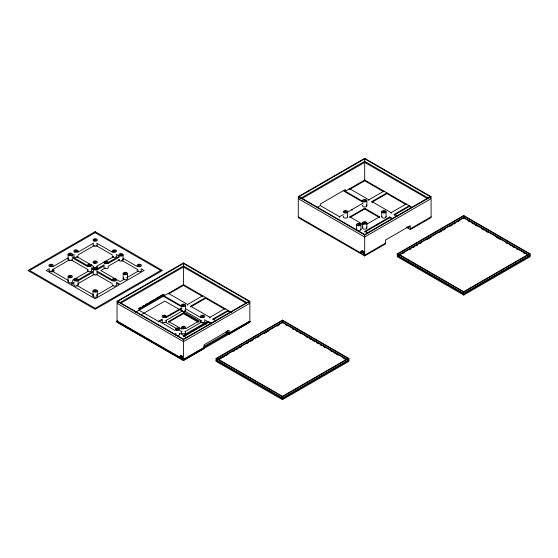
<?xml version="1.0" encoding="UTF-8"?>
<svg xmlns="http://www.w3.org/2000/svg" width="558" height="558" viewBox="0 0 558 558"><rect width="100%" height="100%" fill="white"/><g stroke="black" fill="none" stroke-linecap="round" stroke-linejoin="round"><path stroke-width="0.84" d="M49.25 268.761L46.251 270.497L70.273 284.371L74.033 282.202M53.003 266.591L68.02 257.922M71.898 255.69L74.151 254.385M77.904 252.216L93.674 243.114M52.529 269.64L69.534 259.826M78.169 254.839L94.435 245.45M72.491 280.311L88.757 270.923M96.653 266.361L113.658 256.547M77.785 280.032L93.549 270.93M96.68 269.123L104.186 264.792M107.938 262.623L119.203 256.122L116.197 254.385M74.151 283.136L71.152 284.873L95.174 298.746L119.203 284.873L116.197 283.136M77.904 280.974L93.674 271.865M96.799 270.065L104.311 265.727M108.064 263.557L119.328 257.057M78.169 283.59L94.435 274.201M105.288 267.938L100.858 270.497L120.075 281.595L124.511 279.035M108.245 266.229L119.335 259.826M96.653 295.119L113.658 285.298M126.729 277.751L138.558 270.923M229.115 334.2L229.115 330.308L204.2 344.691L204.2 348.583L183.456 360.559L117.054 322.224L117.054 301.285L183.456 262.951L249.858 301.285L249.858 322.224L229.115 334.2L225.446 332.08M410.346 229.568L410.346 225.676L385.432 240.059L385.432 243.951L364.688 255.927L298.286 217.592L298.286 196.653L364.688 158.319L431.09 196.653L431.09 217.592L410.346 229.568L406.677 227.448M117.926 301.285L183.456 263.453L248.987 301.285L248.987 303.81L183.456 341.642L117.926 303.81L117.926 301.285L183.456 339.118L248.987 301.285M299.158 196.653L364.688 158.821L430.218 196.653L430.218 199.178L364.688 237.011L299.158 199.178L299.158 196.653L364.688 234.486L430.218 196.653M120.186 302.506L183.456 265.978L246.727 302.506M300.664 198.306L364.688 161.346L427.958 197.874M120.43 303.378L183.456 266.989L246.49 303.378M301.655 198.746L364.688 162.357L427.721 198.746M117.675 320.599L116.183 321.464L183.456 360.308L250.737 321.464M138.607 308.518L140.853 307.221M142.346 306.363L143.838 305.498M145.338 304.633L147.577 303.336M149.07 302.478L154.308 299.458M155.801 298.593L162.524 294.708M139.019 309.292L163.878 294.938M135.434 312.368L183.456 284.643L231.479 312.368M317.425 207.297L320.341 205.616L339.578 216.72L343.24 214.607M320.341 205.616L320.341 203.991L345.256 189.608L345.256 191.227L364.688 180.011L412.195 207.436M169.151 293.661L183.456 285.396L201.954 296.075M364.688 180.764L349.622 189.462L349.622 188.709L368.859 199.813L383.925 191.115L383.925 191.875L364.688 180.764L364.688 162.357M141.097 314.796L164.84 301.09L207.527 325.733M181.782 306.112L164.024 295.859L164.024 294.24L139.109 308.623L139.109 310.248L158.346 321.352L162.008 319.239M165.677 317.118L181.796 307.814M168.397 294.094L168.397 293.341L187.634 304.445L202.694 295.747L202.694 296.507M347.641 212.068L363.028 203.182M162.434 319.734L159.428 321.464L175.198 330.566M166.186 317.565L181.957 308.462M165.712 320.613L182.717 310.792M190.669 306.956L190.669 306.196L205.728 297.498L205.728 298.258L224.225 308.937M386.959 193.626L371.893 202.324L371.893 201.564L386.959 192.866L386.959 193.626L405.457 204.305M191.422 306.516L205.728 298.258M168.607 321.464L183.456 312.892L198.313 321.464L198.313 322.224L183.456 313.645L168.607 322.224L168.607 321.464L181.971 329.185M349.838 217.592L349.838 216.832L364.688 208.26L379.545 216.832L379.545 217.592M350.577 217.16L364.688 209.013L378.798 217.16M185.688 328.753L198.313 321.464M366.174 224.553L379.545 216.832M184.935 331.71L201.94 321.889M190.669 306.196L209.906 317.307L224.965 308.609L224.965 309.362M371.893 201.564L391.13 212.675L406.196 203.977L406.196 204.73M211.503 324.031L208.566 322.336L183.652 336.718L183.652 335.965L208.566 321.575L211.531 323.284M212.94 319.811L212.94 319.057L227.999 310.36L227.999 311.113L213.693 319.378M364.883 232.086L364.883 231.333L389.798 216.943L392.762 218.652M394.171 214.425L409.23 205.728L409.23 206.481L394.171 215.179L394.171 214.425L397.129 216.134M365.616 231.668L389.798 217.704L392.002 218.973M249.858 301.285L183.456 339.627L117.054 301.285M431.09 196.653L364.688 234.995L298.286 196.653M179.76 356.66L181.51 355.648L182.585 356.269L182.585 358.794L182.145 359.045L182.145 356.52L181.071 355.906A1.855 1.067 60 0 0 179.76 356.66L179.76 357.671L181.071 356.911L181.071 355.906M360.991 252.028L362.742 251.016L363.816 251.637L363.816 254.162L363.377 254.413L363.377 251.888L362.302 251.267A1.855 1.067 60 0 0 360.991 252.028L360.991 253.039L362.302 252.279L362.302 251.274A1.855 1.067 60 0 1 362.393 250.765M182.145 356.52L182.585 356.269M363.377 251.888L363.816 251.637M203.719 346.595L228.48 332.296M248.987 321.464L183.456 359.296L117.926 321.464M204.2 347.829L183.456 359.805L117.054 321.464M229.115 333.44L249.858 321.464M385.432 243.197L364.688 255.173L298.286 216.832M410.346 228.808L431.09 216.832M216.065 358.452L282.467 320.111L348.869 358.452L348.869 361.347L282.467 399.681L216.065 361.347L216.065 358.452L282.467 396.787L348.869 358.452M397.296 253.82L463.698 215.479L530.1 253.82L530.1 256.715L463.698 295.049L397.296 256.715L397.296 253.82L463.698 292.155L530.1 253.82M216.936 358.452L282.467 320.62L347.997 358.452L347.997 360.335L282.467 398.168L216.936 360.335L216.936 358.452L282.467 396.285L347.997 358.452M398.168 253.82L463.698 215.988L529.228 253.82L529.228 255.704L463.698 293.536L398.168 255.704L398.168 253.82L463.698 291.653L529.228 253.82M218.443 359.464L282.467 322.503L346.49 359.464M398.921 255.271L463.698 217.871L528.475 255.271M219.085 359.603L221.345 358.292M222.858 357.427L224.365 356.555M225.871 355.683L228.138 354.372M233.418 351.324L234.932 350.452M236.439 349.58L237.945 348.708M240.212 347.404L241.719 346.532M247.006 343.484L248.512 342.612M250.779 341.308L252.286 340.436M257.566 337.381L259.079 336.516M264.359 333.461L268.886 330.852M277.186 326.06L279.446 324.749M402.576 253.66L404.09 252.795M409.37 249.74L410.876 248.868M413.143 247.564L414.65 246.692M416.156 245.82L417.67 244.948M419.93 243.644L421.443 242.772M426.724 239.724L431.25 237.108M439.551 232.316L441.817 231.012M443.324 230.14L445.591 228.829M450.118 226.22L452.378 224.909M453.891 224.037L455.398 223.165M457.665 221.861L459.171 220.989M468.225 220.989L469.731 221.861M471.998 223.165L473.505 224.037M475.018 224.909L477.278 226.22M481.805 228.829L484.072 230.14M485.579 231.012L487.845 232.316M496.146 237.108L500.672 239.724M505.953 242.772L507.466 243.644M509.726 244.948L511.233 245.82M512.746 246.692L514.253 247.564M516.52 248.868L518.026 249.74M523.306 252.795L524.82 253.66M409.23 206.481L411.455 207.764M345.256 191.227L363.014 201.48M406.817 226.771L409.035 228.055L409.035 226.485M363.028 202.247L343.944 191.227L343.944 190.473M349.838 216.832L363.202 224.553M364.883 231.333L367.785 233.007M360.796 251.414L362.302 252.279M285.487 324.749L286.993 325.621M292.28 328.669L293.787 329.541M296.047 330.852L297.56 331.724M299.067 332.589L300.581 333.461M305.861 336.516L308.121 337.82M309.634 338.692L311.141 339.564M312.647 340.436L314.914 341.74M316.421 342.612L317.934 343.484M320.194 344.788L321.708 345.66M323.215 346.532L325.481 347.836M330.008 350.452L332.268 351.763M333.782 352.635L338.308 355.244M343.589 358.292L345.095 359.164M227.999 311.113L230.224 312.396M96.68 243.114L112.444 252.216M123.081 258.361L137.345 266.591M141.097 268.761L144.103 270.497L120.075 284.371L116.322 282.202M95.913 245.45L112.179 254.839M121.553 260.251L137.819 269.64M212.94 319.057L215.897 320.766M226.325 331.829L227.804 332.687L227.804 330.336M185.709 308.895L200.727 317.565M204.479 319.734L207.485 321.464L183.456 335.337L179.704 333.168M181.796 306.879L162.713 295.859L162.713 295.105M184.196 310.792L201.201 320.613M76.69 256.547L93.695 266.361M71.898 256.554L87.669 265.657M91.421 267.826L93.674 269.123M96.799 270.93L112.57 280.032M72.526 257.922L87.543 266.591M91.296 268.761L93.549 270.065M96.68 271.865L112.444 280.974M71.012 259.826L88.018 269.64M95.913 274.201L112.179 283.59M164.973 321.889L176.063 328.292M179.76 330.427L181.978 331.71M183.652 335.965L186.56 337.639M51.789 270.923L68.055 280.311M76.69 285.298L93.695 295.119M180.457 356.555L181.957 357.42M463.698 215.479L463.698 218.373M463.698 291.653L463.698 295.049M391.13 212.675L391.13 213.428M389.798 216.943L389.798 217.704M386.073 211.789A2.162 1.249 0 0 1 382.83 212.87A2.162 1.249 0 0 1 382.83 210.708A2.162 1.249 0 0 1 386.073 211.789L386.073 216.832M381.749 211.789L381.749 216.832M377.341 224.142L377.341 224.895M368.859 199.813L368.859 200.566M366.85 200.692L366.85 205.735M366.85 222.886L366.85 227.929M364.688 158.319L364.688 161.681M364.688 208.26L364.688 209.013M364.688 234.486L364.688 255.927M362.526 222.886L362.526 227.929M361.431 252.781L361.431 251.777A1.855 1.067 60 0 1 362.742 251.016M360.963 224.539A2.162 1.249 0 0 1 357.72 225.62A2.162 1.249 0 0 1 357.72 223.458A2.162 1.249 0 0 1 360.963 224.539L360.963 229.582M356.639 224.539L356.639 229.582M352.035 209.529L352.035 210.282M347.627 211.789L347.627 216.832M339.578 216.72L339.578 217.474M282.467 320.111L282.467 323.005M282.467 396.285L282.467 399.681M209.906 317.307L209.906 318.06M208.566 321.575L208.566 322.336M196.109 328.774L196.109 329.527M187.634 304.445L187.634 305.205M185.619 305.324A2.162 1.249 0 0 1 182.375 306.405A2.162 1.249 0 0 1 182.375 304.243A2.162 1.249 0 0 1 185.619 305.324L185.619 310.367M183.456 262.951L183.456 266.312M183.456 266.989L183.456 285.396M183.456 312.892L183.456 313.645M183.456 339.118L183.456 360.559M180.199 357.42L180.199 356.409A1.855 1.067 60 0 1 181.51 355.648M170.804 314.161L170.804 314.914M158.346 321.352L158.346 322.106M127.482 273.525A2.162 1.249 0 0 1 124.239 274.606A2.162 1.249 0 0 1 124.239 272.444A2.162 1.249 0 0 1 127.482 273.525L127.482 278.568M123.116 254.86A2.162 1.249 0 0 1 119.872 255.941A2.162 1.249 0 0 1 119.872 253.778A2.162 1.249 0 0 1 123.116 254.86L123.116 259.902M123.158 273.525L123.158 278.568M97.336 290.927A2.162 1.249 0 0 1 94.093 292.008A2.162 1.249 0 0 1 94.093 289.846A2.162 1.249 0 0 1 97.336 290.927L97.336 295.97M93.012 290.927L93.012 295.97M78.12 279.83L78.12 284.873M68.111 254.357L68.111 259.4M68.111 276.552L68.111 281.595M126.98 277.765A2.162 1.249 0 0 1 126.847 279.446A2.162 1.249 0 0 1 123.939 279.53A2.162 1.249 0 0 1 123.534 277.856M107.987 266.864A2.162 1.249 0 0 1 106.097 268.719A2.162 1.249 0 0 1 104.207 266.864M122.614 259.1A2.162 1.249 0 0 1 122.481 260.781A2.162 1.249 0 0 1 119.565 260.865A2.162 1.249 0 0 1 119.168 259.198M52.682 269.326A2.162 1.249 0 0 1 53.401 271.411A2.162 1.249 0 0 1 49.85 270.846M52.731 270.198A0.956 0.551 0 0 1 52.061 271.042M96.813 295.154A2.162 1.249 0 0 1 96.68 296.87A2.162 1.249 0 0 1 93.702 296.884A2.162 1.249 0 0 1 93.514 295.168M77.848 284.266A2.162 1.249 0 0 1 75.951 286.121A2.162 1.249 0 0 1 74.061 284.266M116.385 284.378A2.162 1.249 0 0 1 114.397 286.121A2.162 1.249 0 0 1 112.416 284.378M96.834 272.974A2.162 1.249 0 0 1 96.66 274.682A2.162 1.249 0 0 1 93.695 274.682A2.162 1.249 0 0 1 93.514 272.974M52.717 269.695A2.162 1.249 0 0 1 52.536 271.404A2.162 1.249 0 0 1 49.571 271.404A2.162 1.249 0 0 1 49.39 269.695M72.163 280.988A2.162 1.249 0 0 1 70.273 282.843A2.162 1.249 0 0 1 68.383 280.988M91.282 269.786A2.162 1.249 0 0 1 90.877 271.453A2.162 1.249 0 0 1 87.969 271.376A2.162 1.249 0 0 1 87.836 269.695M72.163 258.793A2.162 1.249 0 0 1 70.273 260.649A2.162 1.249 0 0 1 68.383 258.793M96.813 244.202A2.162 1.249 0 0 1 96.68 245.918A2.162 1.249 0 0 1 93.702 245.939A2.162 1.249 0 0 1 93.514 244.223M77.848 255.515A2.162 1.249 0 0 1 75.951 257.371A2.162 1.249 0 0 1 74.061 255.515M96.834 266.417A2.162 1.249 0 0 1 96.708 268.098M93.646 268.098A2.162 1.249 0 0 1 93.514 266.417M140.93 269.681A2.162 1.249 0 0 1 140.825 271.376A2.162 1.249 0 0 1 137.882 271.439A2.162 1.249 0 0 1 137.568 269.751M116.385 255.627A2.162 1.249 0 0 1 114.397 257.371A2.162 1.249 0 0 1 112.416 255.627M185.096 331.745A2.162 1.249 0 0 1 185.005 333.433A2.162 1.249 0 0 1 182.089 333.531A2.162 1.249 0 0 1 181.678 331.857M185.116 309.564A2.162 1.249 0 0 1 184.991 311.252A2.162 1.249 0 0 1 182.075 311.329A2.162 1.249 0 0 1 181.678 309.662M204.458 320.759A2.162 1.249 0 0 1 204.012 322.447A2.162 1.249 0 0 1 201.061 322.294A2.162 1.249 0 0 1 201.152 320.585M166.019 320.759A2.162 1.249 0 0 1 165.566 322.447A2.162 1.249 0 0 1 162.615 322.294A2.162 1.249 0 0 1 162.706 320.585M179.355 333.51A2.162 1.249 0 0 1 178.902 335.198A2.162 1.249 0 0 1 175.951 335.044A2.162 1.249 0 0 1 176.042 333.335M366.348 204.932A2.162 1.249 0 0 1 366.174 206.641A2.162 1.249 0 0 1 363.202 206.641A2.162 1.249 0 0 1 363.028 204.932M385.892 216.337A2.162 1.249 0 0 1 383.911 218.08A2.162 1.249 0 0 1 381.923 216.337M366.348 227.134A2.162 1.249 0 0 1 366.174 228.843A2.162 1.249 0 0 1 363.202 228.843A2.162 1.249 0 0 1 363.028 227.134M347.355 216.225A2.162 1.249 0 0 1 346.741 217.843A2.162 1.249 0 0 1 343.888 217.683A2.162 1.249 0 0 1 343.805 216.03M360.782 229.087A2.162 1.249 0 0 1 358.801 230.831A2.162 1.249 0 0 1 356.813 229.087M95.174 231.654L27.9 270.497L95.174 309.334L162.455 270.497L95.174 231.654M95.174 232.665L29.651 270.497L95.174 308.33L160.704 270.497L95.174 232.665M282.467 322.001L216.065 360.335L282.467 398.67L348.869 360.335L282.467 322.001M463.698 217.369L397.296 255.704L463.698 294.038L530.1 255.704L463.698 217.369M124.839 273.999A0.956 0.551 0 0 0 126.275 273.525A0.956 0.551 0 0 0 124.839 273.043A0.956 0.551 0 0 0 124.839 273.999M105.016 263.509A2.162 1.249 0 0 0 108.259 262.427A2.162 1.249 0 0 0 105.016 261.346A2.162 1.249 0 0 0 105.016 263.509M105.615 262.902A0.956 0.551 0 0 0 107.052 262.427A0.956 0.551 0 0 0 105.615 261.946A0.956 0.551 0 0 0 105.615 262.902M120.472 255.334A0.956 0.551 0 0 0 121.909 254.86A0.956 0.551 0 0 0 120.472 254.378A0.956 0.551 0 0 0 120.472 255.334M74.688 280.841A2.162 1.249 0 0 0 78.106 279.956A2.162 1.249 0 0 0 75.072 278.686A2.162 1.249 0 0 0 74.688 280.841M75.476 280.304A0.956 0.551 0 0 0 76.913 279.83A0.956 0.551 0 0 0 75.476 279.349A0.956 0.551 0 0 0 75.476 280.304M94.7 291.402A0.956 0.551 0 0 0 96.136 290.927A0.956 0.551 0 0 0 94.7 290.446A0.956 0.551 0 0 0 94.7 291.402M113.316 280.911A2.162 1.249 0 0 0 116.559 279.83A2.162 1.249 0 0 0 113.316 278.749A2.162 1.249 0 0 0 113.316 280.911M113.916 280.304A0.956 0.551 0 0 0 115.353 279.83A0.956 0.551 0 0 0 113.916 279.349A0.956 0.551 0 0 0 113.916 280.304M94.093 269.814A2.162 1.249 0 0 0 97.336 268.733A2.162 1.249 0 0 0 94.093 267.652A2.162 1.249 0 0 0 94.093 269.814M94.7 269.207A0.956 0.551 0 0 0 96.136 268.733A0.956 0.551 0 0 0 94.7 268.252A0.956 0.551 0 0 0 94.7 269.207M49.969 266.536A2.162 1.249 0 0 0 53.212 265.455A2.162 1.249 0 0 0 49.969 264.373A2.162 1.249 0 0 0 49.969 266.536M50.576 265.929A0.956 0.551 0 0 0 52.013 265.455A0.956 0.551 0 0 0 50.576 264.973A0.956 0.551 0 0 0 50.576 265.929M69.192 277.633A2.162 1.249 0 0 0 72.435 276.552A2.162 1.249 0 0 0 69.192 275.471A2.162 1.249 0 0 0 69.192 277.633M69.799 277.026A0.956 0.551 0 0 0 71.236 276.552A0.956 0.551 0 0 0 69.799 276.071A0.956 0.551 0 0 0 69.799 277.026M88.415 266.536A2.162 1.249 0 0 0 91.658 265.455A2.162 1.249 0 0 0 88.415 264.373A2.162 1.249 0 0 0 88.415 266.536M89.015 265.929A0.956 0.551 0 0 0 90.452 265.455A0.956 0.551 0 0 0 89.015 264.973A0.956 0.551 0 0 0 89.015 265.929M69.192 255.438A2.162 1.249 0 0 0 72.435 254.357A2.162 1.249 0 0 0 69.192 253.276A2.162 1.249 0 0 0 69.192 255.438M69.799 254.832A0.956 0.551 0 0 0 71.236 254.357A0.956 0.551 0 0 0 69.799 253.876A0.956 0.551 0 0 0 69.799 254.832M74.688 252.083A2.162 1.249 0 0 0 78.106 251.205A2.162 1.249 0 0 0 75.072 249.935A2.162 1.249 0 0 0 74.688 252.083M75.476 251.553A0.956 0.551 0 0 0 76.913 251.072A0.956 0.551 0 0 0 75.476 250.598A0.956 0.551 0 0 0 75.476 251.553M93.904 263.181A2.162 1.249 0 0 0 97.329 262.302A2.162 1.249 0 0 0 94.295 261.032A2.162 1.249 0 0 0 93.904 263.181M94.7 262.651A0.956 0.551 0 0 0 96.136 262.169A0.956 0.551 0 0 0 94.7 261.695A0.956 0.551 0 0 0 94.7 262.651M138.028 266.466A2.162 1.249 0 0 0 141.446 265.58A2.162 1.249 0 0 0 138.419 264.311A2.162 1.249 0 0 0 138.028 266.466M138.816 265.929A0.956 0.551 0 0 0 140.253 265.455A0.956 0.551 0 0 0 138.816 264.973A0.956 0.551 0 0 0 138.816 265.929M93.904 240.986A2.162 1.249 0 0 0 97.329 240.107A2.162 1.249 0 0 0 94.295 238.838A2.162 1.249 0 0 0 93.904 240.986M94.7 240.456A0.956 0.551 0 0 0 96.136 239.975A0.956 0.551 0 0 0 94.7 239.501A0.956 0.551 0 0 0 94.7 240.456M113.128 252.083A2.162 1.249 0 0 0 116.545 251.205A2.162 1.249 0 0 0 113.518 249.935A2.162 1.249 0 0 0 113.128 252.083M113.916 251.553A0.956 0.551 0 0 0 115.353 251.072A0.956 0.551 0 0 0 113.916 250.598A0.956 0.551 0 0 0 113.916 251.553M182.982 305.805A0.956 0.551 0 0 0 184.419 305.324A0.956 0.551 0 0 0 182.982 304.842A0.956 0.551 0 0 0 182.982 305.805M201.598 317.502A2.162 1.249 0 0 0 204.842 316.421A2.162 1.249 0 0 0 201.598 315.34A2.162 1.249 0 0 0 201.598 317.502M202.115 316.867A0.956 0.551 0 0 0 203.635 316.477A0.956 0.551 0 0 0 202.289 315.919A0.956 0.551 0 0 0 202.115 316.867M182.375 328.599A2.162 1.249 0 0 0 185.619 327.518A2.162 1.249 0 0 0 182.375 326.437A2.162 1.249 0 0 0 182.375 328.599M182.982 327.999A0.956 0.551 0 0 0 184.419 327.518A0.956 0.551 0 0 0 182.982 327.037A0.956 0.551 0 0 0 182.982 327.999M163.152 317.502A2.162 1.249 0 0 0 166.396 316.421A2.162 1.249 0 0 0 163.152 315.34A2.162 1.249 0 0 0 163.152 317.502M163.759 316.902A0.956 0.551 0 0 0 165.196 316.421A0.956 0.551 0 0 0 163.759 315.94A0.956 0.551 0 0 0 163.759 316.902M176.488 330.252A2.162 1.249 0 0 0 179.732 329.171A2.162 1.249 0 0 0 176.488 328.09A2.162 1.249 0 0 0 176.488 330.252M177.012 329.618A0.956 0.551 0 0 0 178.525 329.227A0.956 0.551 0 0 0 177.179 328.669A0.956 0.551 0 0 0 177.012 329.618M363.418 201.703A2.162 1.249 0 0 0 366.836 200.817A2.162 1.249 0 0 0 363.809 199.548A2.162 1.249 0 0 0 363.418 201.703M364.207 201.173A0.956 0.551 0 0 0 365.643 200.692A0.956 0.551 0 0 0 364.207 200.21A0.956 0.551 0 0 0 364.207 201.173M383.346 212.235A0.956 0.551 0 0 0 384.86 211.845A0.956 0.551 0 0 0 383.52 211.287A0.956 0.551 0 0 0 383.346 212.235M363.418 223.898A2.162 1.249 0 0 0 366.836 223.012A2.162 1.249 0 0 0 363.809 221.749A2.162 1.249 0 0 0 363.418 223.898M364.207 223.367A0.956 0.551 0 0 0 365.643 222.886A0.956 0.551 0 0 0 364.207 222.405A0.956 0.551 0 0 0 364.207 223.367M344.195 212.8A2.162 1.249 0 0 0 347.62 211.914A2.162 1.249 0 0 0 344.586 210.652A2.162 1.249 0 0 0 344.195 212.8M344.99 212.27A0.956 0.551 0 0 0 346.427 211.789A0.956 0.551 0 0 0 344.99 211.308A0.956 0.551 0 0 0 344.99 212.27M358.32 225.02A0.956 0.551 0 0 0 359.757 224.539A0.956 0.551 0 0 0 358.32 224.065A0.956 0.551 0 0 0 358.32 225.02"/></g></svg>
